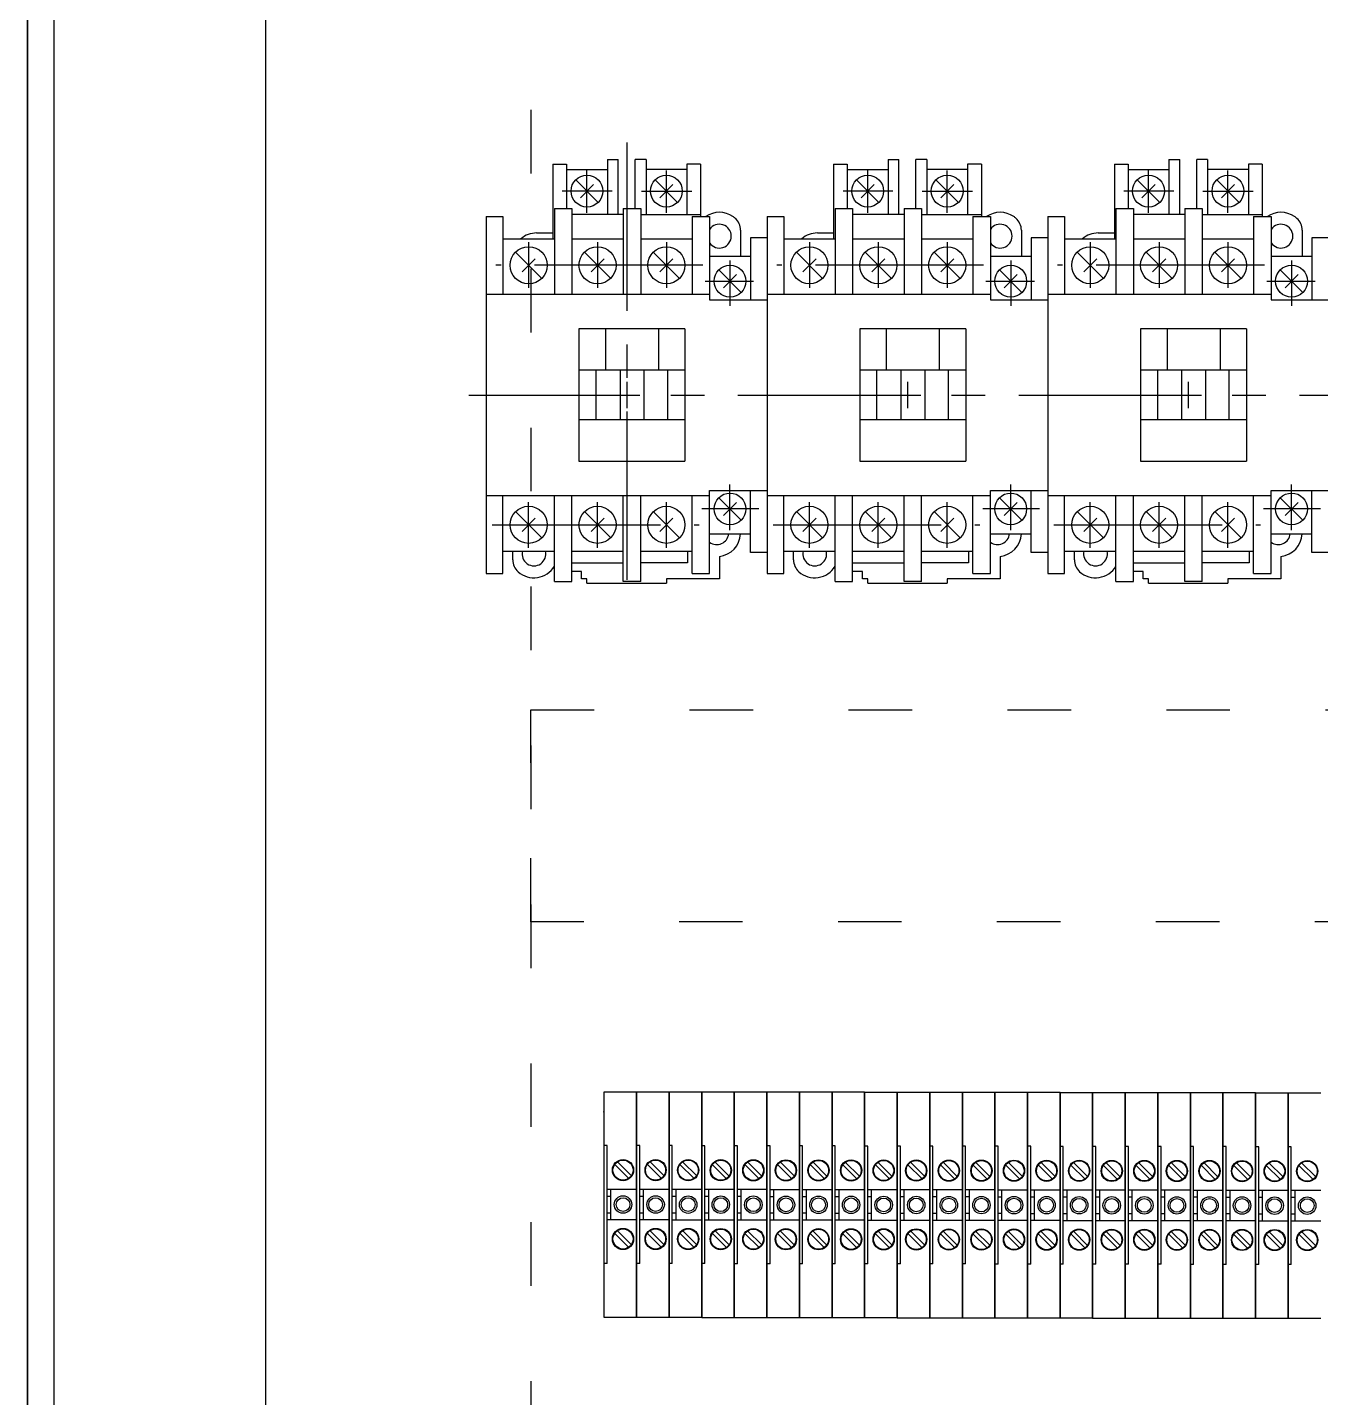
# Model space of a CAD drawing. Header units: millimetres. Extents: x 14879 to 38758, y -20740 to 1136.
# Drawn here: x 34917.1 to 35161.2, y -7383.9 to -7125.3 of the extents above; entities that cross this region are included whole.
import ezdxf

# ---------------------------------------------------------------- set-up
doc = ezdxf.new("R2010")
doc.units = ezdxf.units.MM
for name, pattern in [('ACAD_ISO03W100', [30, 12, -18]), ('CENTER', [50.8, 31.75, -6.35, 6.35, -6.35]), ('DOT', [0.559539, 0, -0.27977, 0, -0.27977])]:
    doc.linetypes.add(name, pattern=pattern)
for name, color, linetype in [('0A', 7, 'Continuous'), ('0B', 6, 'Continuous'), ('0C', 3, 'Continuous'), ('0D', 2, 'Continuous'), ('1', 7, 'Continuous'), ('10', 6, 'CENTER')]:
    doc.layers.add(name, color=color, linetype=linetype)

msp = doc.modelspace()

# ---------------------------------------------------------------- linework, layer by layer
for p, q in [((34917.11, -7903.36), (34917.11, -5903.36)), ((34917.11, -5903.36), (34917.11, -7858.36)), ((34922.11, -5908.36), (34922.11, -7898.36)), ((34962.11, -7858.36), (34962.11, -5948.36))]:
    msp.add_line(p, q)
at = {"color": 1, "linetype": 'ACAD_ISO03W100'}
for points in [[(34962.11, -6510.84), (35012.11, -6510.84), (35012.11, -7776.75), (34962.11, -7776.75)], [(35012.11, -7294.11), (35012.11, -7254.11), (35622.12, -7254.11), (35622.12, -7294.11)]]:
    msp.add_lwpolyline(points, close=True, dxfattribs=at)
at = {"layer": '0A', "color": 7, "linetype": 'Continuous'}
for p, q in [((35030.23, -7192.16), (35030.23, -7197.16)), ((35083.23, -7192.16), (35083.23, -7197.16)), ((35136.23, -7192.16), (35136.23, -7197.16)), ((35027.73, -7194.66), (35032.73, -7194.66)), ((35080.73, -7194.66), (35085.73, -7194.66)), ((35133.73, -7194.66), (35138.73, -7194.66))]:
    msp.add_line(p, q, dxfattribs=at)
at = {"layer": '0B', "color": 6, "linetype": 'Continuous'}
for p, q in [((35026.58, -7150.16), (35026.58, -7152.06)), ((35026.58, -7150.16), (35028.63, -7150.16)), ((35028.63, -7160.56), (35028.63, -7150.16)), ((35031.83, -7159.46), (35031.83, -7150.16)), ((35033.88, -7150.16), (35031.83, -7150.16)), ((35033.88, -7150.16), (35033.88, -7152.06)), ((35079.58, -7150.16), (35079.58, -7152.06)), ((35079.58, -7150.16), (35081.63, -7150.16)), ((35081.63, -7160.56), (35081.63, -7150.16)), ((35084.83, -7159.46), (35084.83, -7150.16)), ((35086.88, -7150.16), (35084.83, -7150.16)), ((35086.88, -7150.16), (35086.88, -7152.06)), ((35132.58, -7150.16), (35132.58, -7152.06)), ((35132.58, -7150.16), (35134.63, -7150.16)), ((35134.63, -7160.56), (35134.63, -7150.16)), ((35137.83, -7159.46), (35137.83, -7150.16)), ((35139.88, -7150.16), (35137.83, -7150.16)), ((35139.88, -7150.16), (35139.88, -7152.06)), ((35016.28, -7151.06), (35016.28, -7164.06)), ((35016.28, -7151.06), (35018.88, -7151.06)), ((35018.88, -7151.06), (35018.88, -7152.06)), ((35018.88, -7152.06), (35026.58, -7152.06)), ((35041.58, -7152.06), (35033.88, -7152.06)), ((35044.18, -7151.06), (35041.58, -7151.06)), ((35041.58, -7151.06), (35041.58, -7152.06)), ((35044.18, -7151.06), (35044.18, -7160.96)), ((35069.28, -7151.06), (35069.28, -7164.06)), ((35069.28, -7151.06), (35071.88, -7151.06)), ((35071.88, -7151.06), (35071.88, -7152.06)), ((35071.88, -7152.06), (35079.58, -7152.06)), ((35094.58, -7152.06), (35086.88, -7152.06)), ((35097.18, -7151.06), (35094.58, -7151.06)), ((35094.58, -7151.06), (35094.58, -7152.06)), ((35097.18, -7151.06), (35097.18, -7160.96)), ((35122.28, -7151.06), (35122.28, -7164.06)), ((35122.28, -7151.06), (35124.88, -7151.06)), ((35124.88, -7151.06), (35124.88, -7152.06)), ((35124.88, -7152.06), (35132.58, -7152.06)), ((35147.58, -7152.06), (35139.88, -7152.06)), ((35150.18, -7151.06), (35147.58, -7151.06)), ((35147.58, -7151.06), (35147.58, -7152.06)), ((35150.18, -7151.06), (35150.18, -7160.96)), ((35029.58, -7160.56), (35028.63, -7160.56)), ((35029.58, -7159.46), (35031.83, -7159.46)), ((35029.58, -7159.46), (35029.58, -7160.56)), ((35082.58, -7160.56), (35081.63, -7160.56)), ((35082.58, -7159.46), (35084.83, -7159.46)), ((35082.58, -7159.46), (35082.58, -7160.56)), ((35135.58, -7160.56), (35134.63, -7160.56)), ((35135.58, -7159.46), (35137.83, -7159.46)), ((35135.58, -7159.46), (35135.58, -7160.56)), ((35003.73, -7160.96), (35006.88, -7160.96)), ((35003.73, -7160.96), (35003.73, -7228.36)), ((35006.88, -7160.96), (35006.88, -7165.16)), ((35044.18, -7160.96), (35045.17, -7160.96)), ((35056.73, -7160.96), (35059.88, -7160.96)), ((35056.73, -7160.96), (35056.73, -7228.36)), ((35059.88, -7160.96), (35059.88, -7165.16)), ((35097.18, -7160.96), (35098.17, -7160.96)), ((35109.73, -7160.96), (35112.88, -7160.96)), ((35109.73, -7160.96), (35109.73, -7228.36)), ((35112.88, -7160.96), (35112.88, -7165.16)), ((35150.18, -7160.96), (35151.17, -7160.96)), ((35006.88, -7165.16), (35010.28, -7165.16)), ((35013.23, -7164.06), (35016.28, -7164.06)), ((35051.73, -7163.54), (35051.73, -7168.46)), ((35056.73, -7164.96), (35053.58, -7164.96)), ((35053.58, -7164.96), (35053.58, -7168.46)), ((35056.73, -7164.96), (35056.73, -7224.36)), ((35059.88, -7165.16), (35063.28, -7165.16)), ((35066.23, -7164.06), (35069.28, -7164.06)), ((35104.73, -7163.54), (35104.73, -7168.46)), ((35109.73, -7164.96), (35106.58, -7164.96)), ((35106.58, -7164.96), (35106.58, -7168.46)), ((35109.73, -7164.96), (35109.73, -7224.36)), ((35112.88, -7165.16), (35116.28, -7165.16)), ((35119.23, -7164.06), (35122.28, -7164.06)), ((35157.73, -7163.54), (35157.73, -7168.46)), ((35162.73, -7164.96), (35159.58, -7164.96)), ((35159.58, -7164.96), (35159.58, -7168.46)), ((35051.73, -7168.46), (35053.58, -7168.46)), ((35104.73, -7168.46), (35106.58, -7168.46)), ((35157.73, -7168.46), (35159.58, -7168.46)), ((35051.73, -7220.86), (35053.58, -7220.86)), ((35053.58, -7224.36), (35053.58, -7220.86)), ((35104.73, -7220.86), (35106.58, -7220.86)), ((35106.58, -7224.36), (35106.58, -7220.86)), ((35157.73, -7220.86), (35159.58, -7220.86)), ((35159.58, -7224.36), (35159.58, -7220.86)), ((35006.88, -7224.16), (35008.73, -7224.16)), ((35006.88, -7228.36), (35006.88, -7224.16)), ((35008.73, -7225.78), (35008.73, -7224.16)), ((35047.73, -7225.13), (35047.73, -7229.36)), ((35056.73, -7224.36), (35053.58, -7224.36)), ((35059.88, -7224.16), (35061.73, -7224.16)), ((35059.88, -7228.36), (35059.88, -7224.16)), ((35061.73, -7225.78), (35061.73, -7224.16)), ((35100.73, -7225.13), (35100.73, -7229.36)), ((35109.73, -7224.36), (35106.58, -7224.36)), ((35112.88, -7224.16), (35114.73, -7224.16)), ((35112.88, -7228.36), (35112.88, -7224.16)), ((35114.73, -7225.78), (35114.73, -7224.16)), ((35153.73, -7225.13), (35153.73, -7229.36)), ((35162.73, -7224.36), (35159.58, -7224.36)), ((35016.58, -7229.86), (35016.58, -7226.99)), ((35069.58, -7229.86), (35069.58, -7226.99)), ((35122.58, -7229.86), (35122.58, -7226.99)), ((35003.73, -7228.36), (35006.88, -7228.36)), ((35016.58, -7229.86), (35019.88, -7229.86)), ((35019.88, -7229.86), (35019.88, -7227.96)), ((35021.73, -7227.96), (35019.88, -7227.96)), ((35021.73, -7229.36), (35021.73, -7227.96)), ((35022.73, -7229.36), (35021.73, -7229.36)), ((35022.73, -7230.16), (35022.73, -7229.36)), ((35022.73, -7230.16), (35037.73, -7230.16)), ((35037.73, -7229.36), (35037.73, -7230.16)), ((35047.73, -7229.36), (35037.73, -7229.36)), ((35056.73, -7228.36), (35059.88, -7228.36)), ((35069.58, -7229.86), (35072.88, -7229.86)), ((35072.88, -7229.86), (35072.88, -7227.96)), ((35074.73, -7227.96), (35072.88, -7227.96)), ((35074.73, -7229.36), (35074.73, -7227.96)), ((35075.73, -7229.36), (35074.73, -7229.36)), ((35075.73, -7230.16), (35075.73, -7229.36)), ((35075.73, -7230.16), (35090.73, -7230.16)), ((35090.73, -7229.36), (35090.73, -7230.16)), ((35100.73, -7229.36), (35090.73, -7229.36)), ((35109.73, -7228.36), (35112.88, -7228.36)), ((35122.58, -7229.86), (35125.88, -7229.86)), ((35125.88, -7229.86), (35125.88, -7227.96)), ((35127.73, -7227.96), (35125.88, -7227.96)), ((35127.73, -7229.36), (35127.73, -7227.96)), ((35128.73, -7229.36), (35127.73, -7229.36)), ((35128.73, -7230.16), (35128.73, -7229.36)), ((35128.73, -7230.16), (35143.73, -7230.16)), ((35143.73, -7229.36), (35143.73, -7230.16)), ((35153.73, -7229.36), (35143.73, -7229.36))]:
    msp.add_line(p, q, dxfattribs=at)
for centre, radius, start, end in [((35047.73, -7164.66), 4.5, 55.3083, 124.692), ((35100.73, -7164.66), 4.5, 55.3083, 124.692), ((35153.73, -7164.66), 4.5, 55.3083, 124.692), ((35047.73, -7164.66), 4.5, 48.1896, 55.3083), ((35048.73, -7163.54), 3, 0, 48.1897), ((35100.73, -7164.66), 4.5, 48.1896, 55.3083), ((35101.73, -7163.54), 3, 0, 48.1897), ((35153.73, -7164.66), 4.5, 48.1896, 55.3083), ((35154.73, -7163.54), 3, 0, 48.1897), ((35013.23, -7168.56), 4.5, 90.0002, 130.927), ((35066.23, -7168.56), 4.5, 90.0002, 130.927), ((35119.23, -7168.56), 4.5, 90.0002, 130.927), ((35047.23, -7220.66), 4.5, 276.379, 357.453), ((35100.23, -7220.66), 4.5, 276.379, 357.453), ((35153.23, -7220.66), 4.5, 276.379, 357.453), ((35011.73, -7225.78), 3, 180, 228.19), ((35012.73, -7224.66), 4.5, 228.19, 328.822), ((35064.73, -7225.78), 3, 180, 228.19), ((35065.73, -7224.66), 4.5, 228.19, 328.822), ((35117.73, -7225.78), 3, 180, 228.19), ((35118.73, -7224.66), 4.5, 228.19, 328.822)]:
    msp.add_arc(centre, radius, start, end, dxfattribs=at)
at = {"layer": '0C', "color": 3, "linetype": 'Continuous'}
for p, q in [((35018.88, -7152.06), (35018.88, -7159.46)), ((35026.58, -7152.06), (35026.58, -7160.56)), ((35033.88, -7152.06), (35033.88, -7160.56)), ((35041.58, -7152.06), (35041.58, -7160.56)), ((35071.88, -7152.06), (35071.88, -7159.46)), ((35079.58, -7152.06), (35079.58, -7160.56)), ((35086.88, -7152.06), (35086.88, -7160.56)), ((35094.58, -7152.06), (35094.58, -7160.56)), ((35124.88, -7152.06), (35124.88, -7159.46)), ((35132.58, -7152.06), (35132.58, -7160.56)), ((35139.88, -7152.06), (35139.88, -7160.56)), ((35147.58, -7152.06), (35147.58, -7160.56)), ((35016.58, -7159.46), (35019.88, -7159.46)), ((35016.58, -7159.46), (35016.58, -7175.66)), ((35019.88, -7159.46), (35019.88, -7175.66)), ((35028.63, -7160.56), (35019.88, -7160.56)), ((35029.58, -7160.56), (35029.58, -7175.66)), ((35031.83, -7159.46), (35032.88, -7159.46)), ((35032.88, -7159.46), (35032.88, -7175.66)), ((35032.88, -7160.56), (35044.18, -7160.56)), ((35069.58, -7159.46), (35072.88, -7159.46)), ((35069.58, -7159.46), (35069.58, -7175.66)), ((35072.88, -7159.46), (35072.88, -7175.66)), ((35081.63, -7160.56), (35072.88, -7160.56)), ((35082.58, -7160.56), (35082.58, -7175.66)), ((35084.83, -7159.46), (35085.88, -7159.46)), ((35085.88, -7159.46), (35085.88, -7175.66)), ((35085.88, -7160.56), (35097.18, -7160.56)), ((35122.58, -7159.46), (35125.88, -7159.46)), ((35122.58, -7159.46), (35122.58, -7175.66)), ((35125.88, -7159.46), (35125.88, -7175.66)), ((35134.63, -7160.56), (35125.88, -7160.56)), ((35135.58, -7160.56), (35135.58, -7175.66)), ((35137.83, -7159.46), (35138.88, -7159.46)), ((35138.88, -7159.46), (35138.88, -7175.66)), ((35138.88, -7160.56), (35150.18, -7160.56)), ((35042.58, -7160.96), (35044.18, -7160.96)), ((35042.58, -7160.96), (35042.58, -7175.66)), ((35045.17, -7160.96), (35045.88, -7160.96)), ((35045.88, -7160.96), (35045.88, -7176.66)), ((35095.58, -7160.96), (35097.18, -7160.96)), ((35095.58, -7160.96), (35095.58, -7175.66)), ((35098.17, -7160.96), (35098.88, -7160.96)), ((35098.88, -7160.96), (35098.88, -7176.66)), ((35148.58, -7160.96), (35150.18, -7160.96)), ((35148.58, -7160.96), (35148.58, -7175.66)), ((35151.17, -7160.96), (35151.88, -7160.96)), ((35151.88, -7160.96), (35151.88, -7176.66)), ((35006.88, -7165.16), (35006.88, -7175.66)), ((35010.28, -7165.16), (35016.18, -7165.16)), ((35016.18, -7165.16), (35016.58, -7165.16)), ((35016.28, -7164.06), (35016.28, -7165.16)), ((35019.88, -7165.16), (35029.58, -7165.16)), ((35032.88, -7165.16), (35042.58, -7165.16)), ((35059.88, -7165.16), (35059.88, -7175.66)), ((35063.28, -7165.16), (35069.18, -7165.16)), ((35069.18, -7165.16), (35069.58, -7165.16)), ((35069.28, -7164.06), (35069.28, -7165.16)), ((35072.88, -7165.16), (35082.58, -7165.16)), ((35085.88, -7165.16), (35095.58, -7165.16)), ((35112.88, -7165.16), (35112.88, -7175.66)), ((35116.28, -7165.16), (35122.18, -7165.16)), ((35122.18, -7165.16), (35122.58, -7165.16)), ((35122.28, -7164.06), (35122.28, -7165.16)), ((35125.88, -7165.16), (35135.58, -7165.16)), ((35138.88, -7165.16), (35148.58, -7165.16)), ((35045.88, -7168.46), (35051.73, -7168.46)), ((35053.58, -7168.46), (35053.58, -7176.66)), ((35098.88, -7168.46), (35104.73, -7168.46)), ((35106.58, -7168.46), (35106.58, -7176.66)), ((35151.88, -7168.46), (35157.73, -7168.46)), ((35159.58, -7168.46), (35159.58, -7176.66)), ((35045.88, -7175.66), (35003.73, -7175.66)), ((35098.88, -7175.66), (35056.73, -7175.66)), ((35151.88, -7175.66), (35109.73, -7175.66)), ((35045.88, -7176.66), (35056.73, -7176.66)), ((35098.88, -7176.66), (35109.73, -7176.66)), ((35151.88, -7176.66), (35162.73, -7176.66)), ((35021.23, -7182.16), (35021.23, -7207.16)), ((35041.23, -7182.16), (35021.23, -7182.16)), ((35026.23, -7182.16), (35026.23, -7189.96)), ((35036.23, -7182.16), (35036.23, -7189.96)), ((35041.23, -7182.16), (35041.23, -7207.16)), ((35074.23, -7182.16), (35074.23, -7207.16)), ((35094.23, -7182.16), (35074.23, -7182.16)), ((35079.23, -7182.16), (35079.23, -7189.96)), ((35089.23, -7182.16), (35089.23, -7189.96)), ((35094.23, -7182.16), (35094.23, -7207.16)), ((35127.23, -7182.16), (35127.23, -7207.16)), ((35147.23, -7182.16), (35127.23, -7182.16)), ((35132.23, -7182.16), (35132.23, -7189.96)), ((35142.23, -7182.16), (35142.23, -7189.96)), ((35147.23, -7182.16), (35147.23, -7207.16)), ((35041.23, -7189.96), (35021.23, -7189.96)), ((35024.48, -7199.36), (35024.48, -7189.96)), ((35028.98, -7189.96), (35028.98, -7199.36)), ((35033.48, -7189.96), (35033.48, -7199.36)), ((35037.98, -7199.36), (35037.98, -7189.96)), ((35094.23, -7189.96), (35074.23, -7189.96)), ((35077.48, -7199.36), (35077.48, -7189.96)), ((35081.98, -7189.96), (35081.98, -7199.36)), ((35086.48, -7189.96), (35086.48, -7199.36)), ((35090.98, -7199.36), (35090.98, -7189.96)), ((35147.23, -7189.96), (35127.23, -7189.96)), ((35130.48, -7199.36), (35130.48, -7189.96)), ((35134.98, -7189.96), (35134.98, -7199.36)), ((35139.48, -7189.96), (35139.48, -7199.36)), ((35143.98, -7199.36), (35143.98, -7189.96)), ((35041.23, -7199.36), (35021.23, -7199.36)), ((35094.23, -7199.36), (35074.23, -7199.36)), ((35147.23, -7199.36), (35127.23, -7199.36)), ((35021.23, -7207.16), (35041.23, -7207.16)), ((35074.23, -7207.16), (35094.23, -7207.16)), ((35127.23, -7207.16), (35147.23, -7207.16)), ((35045.88, -7213.66), (35003.73, -7213.66)), ((35006.88, -7224.16), (35006.88, -7213.66)), ((35016.58, -7222.33), (35016.58, -7213.66)), ((35019.88, -7227.96), (35019.88, -7213.66)), ((35029.58, -7229.86), (35029.58, -7213.66)), ((35032.88, -7229.86), (35032.88, -7213.66)), ((35042.58, -7228.36), (35042.58, -7213.66)), ((35045.88, -7212.66), (35056.73, -7212.66)), ((35045.88, -7228.36), (35045.88, -7212.66)), ((35053.58, -7220.86), (35053.58, -7212.66)), ((35098.88, -7213.66), (35056.73, -7213.66)), ((35059.88, -7224.16), (35059.88, -7213.66)), ((35069.58, -7222.33), (35069.58, -7213.66)), ((35072.88, -7227.96), (35072.88, -7213.66)), ((35082.58, -7229.86), (35082.58, -7213.66)), ((35085.88, -7229.86), (35085.88, -7213.66)), ((35095.58, -7228.36), (35095.58, -7213.66)), ((35098.88, -7212.66), (35109.73, -7212.66)), ((35098.88, -7228.36), (35098.88, -7212.66)), ((35106.58, -7220.86), (35106.58, -7212.66)), ((35151.88, -7213.66), (35109.73, -7213.66)), ((35112.88, -7224.16), (35112.88, -7213.66)), ((35122.58, -7222.33), (35122.58, -7213.66)), ((35125.88, -7227.96), (35125.88, -7213.66)), ((35135.58, -7229.86), (35135.58, -7213.66)), ((35138.88, -7229.86), (35138.88, -7213.66)), ((35148.58, -7228.36), (35148.58, -7213.66)), ((35151.88, -7212.66), (35162.73, -7212.66)), ((35151.88, -7228.36), (35151.88, -7212.66)), ((35159.58, -7220.86), (35159.58, -7212.66)), ((35016.58, -7226.99), (35016.58, -7222.33)), ((35045.88, -7220.86), (35051.73, -7220.86)), ((35069.58, -7226.99), (35069.58, -7222.33)), ((35098.88, -7220.86), (35104.73, -7220.86)), ((35122.58, -7226.99), (35122.58, -7222.33)), ((35151.88, -7220.86), (35157.73, -7220.86)), ((35008.73, -7224.16), (35016.58, -7224.16)), ((35019.88, -7224.16), (35029.58, -7224.16)), ((35032.88, -7224.16), (35042.58, -7224.16)), ((35041.73, -7224.16), (35041.73, -7226.36)), ((35061.73, -7224.16), (35069.58, -7224.16)), ((35072.88, -7224.16), (35082.58, -7224.16)), ((35085.88, -7224.16), (35095.58, -7224.16)), ((35094.73, -7224.16), (35094.73, -7226.36)), ((35114.73, -7224.16), (35122.58, -7224.16)), ((35125.88, -7224.16), (35135.58, -7224.16)), ((35138.88, -7224.16), (35148.58, -7224.16)), ((35147.73, -7224.16), (35147.73, -7226.36)), ((35019.88, -7226.36), (35029.58, -7226.36)), ((35041.73, -7226.36), (35032.88, -7226.36)), ((35072.88, -7226.36), (35082.58, -7226.36)), ((35094.73, -7226.36), (35085.88, -7226.36)), ((35125.88, -7226.36), (35135.58, -7226.36)), ((35147.73, -7226.36), (35138.88, -7226.36)), ((35032.88, -7229.86), (35029.58, -7229.86)), ((35042.58, -7228.36), (35045.88, -7228.36)), ((35085.88, -7229.86), (35082.58, -7229.86)), ((35095.58, -7228.36), (35098.88, -7228.36)), ((35138.88, -7229.86), (35135.58, -7229.86)), ((35148.58, -7228.36), (35151.88, -7228.36))]:
    msp.add_line(p, q, dxfattribs=at)
for centre, start, end in [((35047.73, -7164.66), 214.692, 145.308), ((35100.73, -7164.66), 214.692, 145.308), ((35153.73, -7164.66), 214.692, 145.308), ((35047.23, -7220.66), 233.13, 354.9), ((35100.23, -7220.66), 233.13, 354.9), ((35153.23, -7220.66), 233.13, 354.9), ((35012.73, -7224.66), 167.161, 12.84), ((35065.73, -7224.66), 167.161, 12.84), ((35118.73, -7224.66), 167.161, 12.84)]:
    msp.add_arc(centre, 2.25, start, end, dxfattribs=at)
at = {"layer": '0D', "color": 2, "linetype": 'Continuous'}
for p, q in [((35024.85, -7158.28), (35020.61, -7154.04)), ((35021.5, -7157.4), (35023.97, -7154.92)), ((35039.85, -7158.28), (35035.61, -7154.04)), ((35036.5, -7157.4), (35038.97, -7154.92)), ((35077.85, -7158.28), (35073.61, -7154.04)), ((35074.5, -7157.4), (35076.97, -7154.92)), ((35092.85, -7158.28), (35088.61, -7154.04)), ((35089.5, -7157.4), (35091.97, -7154.92)), ((35130.85, -7158.28), (35126.61, -7154.04)), ((35127.5, -7157.4), (35129.97, -7154.92)), ((35145.85, -7158.28), (35141.61, -7154.04)), ((35142.5, -7157.4), (35144.97, -7154.92)), ((35009.26, -7167.68), (35014.21, -7172.63)), ((35022.26, -7167.68), (35027.21, -7172.63)), ((35035.26, -7167.68), (35040.21, -7172.63)), ((35062.26, -7167.68), (35067.21, -7172.63)), ((35075.26, -7167.68), (35080.21, -7172.63)), ((35088.26, -7167.68), (35093.21, -7172.63)), ((35115.26, -7167.68), (35120.21, -7172.63)), ((35128.26, -7167.68), (35133.21, -7172.63)), ((35141.26, -7167.68), (35146.21, -7172.63)), ((35012.97, -7168.92), (35010.5, -7171.4)), ((35025.97, -7168.92), (35023.5, -7171.4)), ((35038.97, -7168.92), (35036.5, -7171.4)), ((35065.97, -7168.92), (35063.5, -7171.4)), ((35078.97, -7168.92), (35076.5, -7171.4)), ((35091.97, -7168.92), (35089.5, -7171.4)), ((35118.97, -7168.92), (35116.5, -7171.4)), ((35131.97, -7168.92), (35129.5, -7171.4)), ((35144.97, -7168.92), (35142.5, -7171.4)), ((35051.85, -7175.28), (35047.61, -7171.04)), ((35048.5, -7174.4), (35050.97, -7171.92)), ((35104.85, -7175.28), (35100.61, -7171.04)), ((35101.5, -7174.4), (35103.97, -7171.92)), ((35157.85, -7175.28), (35153.61, -7171.04)), ((35154.5, -7174.4), (35156.97, -7171.92)), ((35051.85, -7218.28), (35047.61, -7214.04)), ((35048.5, -7217.4), (35050.97, -7214.92)), ((35104.85, -7218.28), (35100.61, -7214.04)), ((35101.5, -7217.4), (35103.97, -7214.92)), ((35157.85, -7218.28), (35153.61, -7214.04)), ((35154.5, -7217.4), (35156.97, -7214.92)), ((35009.26, -7216.68), (35014.21, -7221.63)), ((35022.26, -7216.68), (35027.21, -7221.63)), ((35035.26, -7216.68), (35040.21, -7221.63)), ((35062.26, -7216.68), (35067.21, -7221.63)), ((35075.26, -7216.68), (35080.21, -7221.63)), ((35088.26, -7216.68), (35093.21, -7221.63)), ((35115.26, -7216.68), (35120.21, -7221.63)), ((35128.26, -7216.68), (35133.21, -7221.63)), ((35141.26, -7216.68), (35146.21, -7221.63)), ((35012.97, -7217.92), (35010.5, -7220.4)), ((35025.97, -7217.92), (35023.5, -7220.4)), ((35038.97, -7217.92), (35036.5, -7220.4)), ((35065.97, -7217.92), (35063.5, -7220.4)), ((35078.97, -7217.92), (35076.5, -7220.4)), ((35091.97, -7217.92), (35089.5, -7220.4)), ((35118.97, -7217.92), (35116.5, -7220.4)), ((35131.97, -7217.92), (35129.5, -7220.4)), ((35144.97, -7217.92), (35142.5, -7220.4))]:
    msp.add_line(p, q, dxfattribs=at)
for centre, radius in [((35022.73, -7156.16), 3), ((35037.73, -7156.16), 3), ((35075.73, -7156.16), 3), ((35090.73, -7156.16), 3), ((35128.73, -7156.16), 3), ((35143.73, -7156.16), 3), ((35011.73, -7170.16), 3.5), ((35024.73, -7170.16), 3.5), ((35037.73, -7170.16), 3.5), ((35064.73, -7170.16), 3.5), ((35077.73, -7170.16), 3.5), ((35090.73, -7170.16), 3.5), ((35117.73, -7170.16), 3.5), ((35130.73, -7170.16), 3.5), ((35143.73, -7170.16), 3.5), ((35049.73, -7173.16), 3), ((35102.73, -7173.16), 3), ((35155.73, -7173.16), 3), ((35049.73, -7216.16), 3), ((35102.73, -7216.16), 3), ((35155.73, -7216.16), 3), ((35011.73, -7219.16), 3.5), ((35024.73, -7219.16), 3.5), ((35037.73, -7219.16), 3.5), ((35064.73, -7219.16), 3.5), ((35077.73, -7219.16), 3.5), ((35090.73, -7219.16), 3.5), ((35117.73, -7219.16), 3.5), ((35130.73, -7219.16), 3.5), ((35143.73, -7219.16), 3.5)]:
    msp.add_circle(centre, radius, dxfattribs=at)
at = {"layer": '1', "color": 7}
for p, q in [((35025.94, -7326.25), (35025.94, -7336.37)), ((35032.09, -7326.25), (35025.94, -7326.25)), ((35032.09, -7368.77), (35032.09, -7326.25)), ((35032.09, -7326.25), (35032.09, -7336.37)), ((35038.24, -7326.25), (35032.09, -7326.25)), ((35038.24, -7368.77), (35038.24, -7326.25)), ((35038.24, -7326.26), (35038.24, -7336.38)), ((35044.39, -7326.26), (35038.24, -7326.26)), ((35044.39, -7368.78), (35044.39, -7326.26)), ((35044.39, -7326.27), (35044.39, -7336.4)), ((35050.54, -7326.27), (35044.39, -7326.27)), ((35050.54, -7368.8), (35050.54, -7326.27)), ((35050.54, -7326.28), (35050.54, -7336.41)), ((35056.69, -7326.28), (35050.54, -7326.28)), ((35056.69, -7368.81), (35056.69, -7326.28)), ((35056.69, -7326.3), (35056.69, -7336.42)), ((35062.84, -7326.3), (35056.69, -7326.3)), ((35062.84, -7368.82), (35062.84, -7326.3)), ((35062.84, -7326.3), (35062.84, -7336.42)), ((35068.99, -7326.3), (35062.84, -7326.3)), ((35068.99, -7368.82), (35068.99, -7326.3)), ((35068.99, -7326.31), (35068.99, -7336.43)), ((35075.14, -7326.31), (35068.99, -7326.31)), ((35075.14, -7368.83), (35075.14, -7326.31)), ((35075.14, -7326.32), (35075.14, -7336.45)), ((35081.29, -7326.32), (35075.14, -7326.32)), ((35081.29, -7368.85), (35081.29, -7326.32)), ((35081.29, -7326.33), (35081.29, -7336.46)), ((35087.44, -7326.33), (35081.29, -7326.33)), ((35087.44, -7368.86), (35087.44, -7326.33)), ((35087.44, -7326.35), (35087.44, -7336.47)), ((35093.59, -7326.35), (35087.44, -7326.35)), ((35093.59, -7368.87), (35093.59, -7326.35)), ((35093.59, -7326.35), (35093.59, -7336.47)), ((35099.74, -7326.35), (35093.59, -7326.35)), ((35099.74, -7368.87), (35099.74, -7326.35)), ((35099.74, -7326.36), (35099.74, -7336.48)), ((35105.89, -7326.36), (35099.74, -7326.36)), ((35105.89, -7368.88), (35105.89, -7326.36)), ((35105.89, -7326.37), (35105.89, -7336.5)), ((35112.04, -7326.37), (35105.89, -7326.37)), ((35112.04, -7368.9), (35112.04, -7326.37)), ((35112.04, -7326.38), (35112.04, -7336.51)), ((35118.19, -7326.38), (35112.04, -7326.38)), ((35118.19, -7368.91), (35118.19, -7326.38)), ((35118.19, -7326.4), (35118.19, -7336.52)), ((35124.34, -7326.4), (35118.19, -7326.4)), ((35124.34, -7368.92), (35124.34, -7326.4)), ((35124.34, -7326.4), (35124.34, -7336.52)), ((35130.49, -7326.4), (35124.34, -7326.4)), ((35130.49, -7368.92), (35130.49, -7326.4)), ((35130.49, -7326.41), (35130.49, -7336.53)), ((35136.64, -7326.41), (35130.49, -7326.41)), ((35136.64, -7368.93), (35136.64, -7326.41)), ((35136.64, -7326.42), (35136.64, -7336.55)), ((35142.79, -7326.42), (35136.64, -7326.42)), ((35142.79, -7368.95), (35142.79, -7326.42)), ((35142.79, -7326.43), (35142.79, -7336.56)), ((35148.94, -7326.43), (35142.79, -7326.43)), ((35148.94, -7368.96), (35148.94, -7326.43)), ((35148.94, -7326.45), (35148.94, -7336.57)), ((35155.09, -7326.45), (35148.94, -7326.45)), ((35155.09, -7368.97), (35155.09, -7326.45)), ((35155.09, -7326.45), (35155.09, -7336.57)), ((35161.24, -7326.45), (35155.09, -7326.45)), ((35026.54, -7336.37), (35025.94, -7336.37)), ((35025.94, -7336.37), (35025.94, -7358.62)), ((35026.54, -7358.62), (35026.54, -7336.37)), ((35032.69, -7336.37), (35032.09, -7336.37)), ((35032.09, -7336.37), (35032.09, -7358.62)), ((35032.69, -7358.62), (35032.69, -7336.37)), ((35038.84, -7336.38), (35038.24, -7336.38)), ((35038.24, -7336.38), (35038.24, -7358.63)), ((35038.84, -7358.63), (35038.84, -7336.38)), ((35044.99, -7336.4), (35044.39, -7336.4)), ((35044.39, -7336.4), (35044.39, -7358.65)), ((35044.99, -7358.65), (35044.99, -7336.4)), ((35051.14, -7336.41), (35050.54, -7336.41)), ((35050.54, -7336.41), (35050.54, -7358.66)), ((35051.14, -7358.66), (35051.14, -7336.41)), ((35057.29, -7336.42), (35056.69, -7336.42)), ((35056.69, -7336.42), (35056.69, -7358.67)), ((35057.29, -7358.67), (35057.29, -7336.42)), ((35063.44, -7336.42), (35062.84, -7336.42)), ((35062.84, -7336.42), (35062.84, -7358.67)), ((35063.44, -7358.67), (35063.44, -7336.42)), ((35069.59, -7336.43), (35068.99, -7336.43)), ((35068.99, -7336.43), (35068.99, -7358.68)), ((35069.59, -7358.68), (35069.59, -7336.43)), ((35075.74, -7336.45), (35075.14, -7336.45)), ((35075.14, -7336.45), (35075.14, -7358.7)), ((35075.74, -7358.7), (35075.74, -7336.45)), ((35081.89, -7336.46), (35081.29, -7336.46)), ((35081.29, -7336.46), (35081.29, -7358.71)), ((35081.89, -7358.71), (35081.89, -7336.46)), ((35088.04, -7336.47), (35087.44, -7336.47)), ((35087.44, -7336.47), (35087.44, -7358.72)), ((35088.04, -7358.72), (35088.04, -7336.47)), ((35094.19, -7336.47), (35093.59, -7336.47)), ((35093.59, -7336.47), (35093.59, -7358.72)), ((35094.19, -7358.72), (35094.19, -7336.47)), ((35100.34, -7336.48), (35099.74, -7336.48)), ((35099.74, -7336.48), (35099.74, -7358.73)), ((35100.34, -7358.73), (35100.34, -7336.48)), ((35106.49, -7336.5), (35105.89, -7336.5)), ((35105.89, -7336.5), (35105.89, -7358.75)), ((35106.49, -7358.75), (35106.49, -7336.5)), ((35112.64, -7336.51), (35112.04, -7336.51)), ((35112.04, -7336.51), (35112.04, -7358.76)), ((35112.64, -7358.76), (35112.64, -7336.51)), ((35118.79, -7336.52), (35118.19, -7336.52)), ((35118.19, -7336.52), (35118.19, -7358.77)), ((35118.79, -7358.77), (35118.79, -7336.52)), ((35124.94, -7336.52), (35124.34, -7336.52)), ((35124.34, -7336.52), (35124.34, -7358.77)), ((35124.94, -7358.77), (35124.94, -7336.52)), ((35131.09, -7336.53), (35130.49, -7336.53)), ((35130.49, -7336.53), (35130.49, -7358.78)), ((35131.09, -7358.78), (35131.09, -7336.53)), ((35137.24, -7336.55), (35136.64, -7336.55)), ((35136.64, -7336.55), (35136.64, -7358.8)), ((35137.24, -7358.8), (35137.24, -7336.55)), ((35143.39, -7336.56), (35142.79, -7336.56)), ((35142.79, -7336.56), (35142.79, -7358.81)), ((35143.39, -7358.81), (35143.39, -7336.56)), ((35149.54, -7336.57), (35148.94, -7336.57)), ((35148.94, -7336.57), (35148.94, -7358.82)), ((35149.54, -7358.82), (35149.54, -7336.57)), ((35155.69, -7336.57), (35155.09, -7336.57)), ((35155.09, -7336.57), (35155.09, -7358.82)), ((35155.69, -7358.82), (35155.69, -7336.57)), ((35030.58, -7342.53), (35028.01, -7339.96)), ((35028.51, -7339.46), (35031.08, -7342.03)), ((35036.73, -7342.53), (35034.16, -7339.96)), ((35034.66, -7339.46), (35037.23, -7342.03)), ((35042.88, -7342.54), (35040.31, -7339.97)), ((35040.81, -7339.48), (35043.38, -7342.04)), ((35049.03, -7342.55), (35046.46, -7339.98)), ((35046.96, -7339.49), (35049.53, -7342.06)), ((35055.18, -7342.56), (35052.61, -7340)), ((35053.11, -7339.5), (35055.68, -7342.07)), ((35061.33, -7342.58), (35058.76, -7340.01)), ((35059.26, -7339.51), (35061.83, -7342.08)), ((35067.48, -7342.58), (35064.91, -7340.01)), ((35065.41, -7339.51), (35067.98, -7342.08)), ((35073.63, -7342.59), (35071.06, -7340.02)), ((35071.56, -7339.53), (35074.13, -7342.09)), ((35079.78, -7342.6), (35077.21, -7340.03)), ((35077.71, -7339.54), (35080.28, -7342.11)), ((35085.93, -7342.61), (35083.36, -7340.05)), ((35083.86, -7339.55), (35086.43, -7342.12)), ((35092.08, -7342.63), (35089.51, -7340.06)), ((35090.01, -7339.56), (35092.58, -7342.13)), ((35098.23, -7342.63), (35095.66, -7340.06)), ((35096.16, -7339.56), (35098.73, -7342.13)), ((35104.38, -7342.64), (35101.81, -7340.07)), ((35102.31, -7339.58), (35104.88, -7342.14)), ((35110.53, -7342.65), (35107.96, -7340.08)), ((35108.46, -7339.59), (35111.03, -7342.16)), ((35116.68, -7342.66), (35114.11, -7340.1)), ((35114.61, -7339.6), (35117.18, -7342.17)), ((35122.83, -7342.68), (35120.26, -7340.11)), ((35120.76, -7339.61), (35123.33, -7342.18)), ((35128.98, -7342.68), (35126.41, -7340.11)), ((35126.91, -7339.61), (35129.48, -7342.18)), ((35135.13, -7342.69), (35132.56, -7340.12)), ((35133.06, -7339.63), (35135.63, -7342.19)), ((35141.28, -7342.7), (35138.71, -7340.13)), ((35139.21, -7339.64), (35141.78, -7342.21)), ((35147.43, -7342.71), (35144.86, -7340.15)), ((35145.36, -7339.65), (35147.93, -7342.22)), ((35153.58, -7342.73), (35151.01, -7340.16)), ((35151.51, -7339.66), (35154.08, -7342.23)), ((35159.73, -7342.73), (35157.16, -7340.16)), ((35157.66, -7339.66), (35160.23, -7342.23)), ((35032.09, -7344.65), (35026.54, -7344.65)), ((35026.54, -7345.9), (35027.27, -7345.9)), ((35027.27, -7345.9), (35027.27, -7344.65)), ((35027.27, -7349.1), (35027.27, -7345.9)), ((35038.24, -7344.65), (35032.69, -7344.65)), ((35032.69, -7345.9), (35033.42, -7345.9)), ((35033.42, -7345.9), (35033.42, -7344.65)), ((35033.42, -7349.1), (35033.42, -7345.9)), ((35044.39, -7344.66), (35038.84, -7344.66)), ((35038.84, -7345.91), (35039.57, -7345.91)), ((35039.57, -7345.91), (35039.57, -7344.66)), ((35039.57, -7349.11), (35039.57, -7345.91)), ((35050.54, -7344.67), (35044.99, -7344.67)), ((35044.99, -7345.92), (35045.72, -7345.92)), ((35045.72, -7345.92), (35045.72, -7344.67)), ((35045.72, -7349.12), (35045.72, -7345.92)), ((35056.69, -7344.68), (35051.14, -7344.68)), ((35051.14, -7345.93), (35051.87, -7345.93)), ((35051.87, -7345.93), (35051.87, -7344.68)), ((35051.87, -7349.13), (35051.87, -7345.93)), ((35062.84, -7344.7), (35057.29, -7344.7)), ((35057.29, -7345.95), (35058.02, -7345.95)), ((35058.02, -7345.95), (35058.02, -7344.7)), ((35058.02, -7349.15), (35058.02, -7345.95)), ((35068.99, -7344.7), (35063.44, -7344.7)), ((35063.44, -7345.95), (35064.17, -7345.95)), ((35064.17, -7345.95), (35064.17, -7344.7)), ((35064.17, -7349.15), (35064.17, -7345.95)), ((35075.14, -7344.71), (35069.59, -7344.71)), ((35069.59, -7345.96), (35070.32, -7345.96)), ((35070.32, -7345.96), (35070.32, -7344.71)), ((35070.32, -7349.16), (35070.32, -7345.96)), ((35081.29, -7344.72), (35075.74, -7344.72)), ((35075.74, -7345.97), (35076.47, -7345.97)), ((35076.47, -7345.97), (35076.47, -7344.72)), ((35076.47, -7349.17), (35076.47, -7345.97)), ((35087.44, -7344.73), (35081.89, -7344.73)), ((35081.89, -7345.98), (35082.62, -7345.98)), ((35082.62, -7345.98), (35082.62, -7344.73)), ((35082.62, -7349.18), (35082.62, -7345.98)), ((35093.59, -7344.75), (35088.04, -7344.75)), ((35088.04, -7346), (35088.77, -7346)), ((35088.77, -7346), (35088.77, -7344.75)), ((35088.77, -7349.2), (35088.77, -7346)), ((35099.74, -7344.75), (35094.19, -7344.75)), ((35094.19, -7346), (35094.92, -7346)), ((35094.92, -7346), (35094.92, -7344.75)), ((35094.92, -7349.2), (35094.92, -7346)), ((35105.89, -7344.76), (35100.34, -7344.76)), ((35100.34, -7346.01), (35101.07, -7346.01)), ((35101.07, -7346.01), (35101.07, -7344.76)), ((35101.07, -7349.21), (35101.07, -7346.01)), ((35112.04, -7344.77), (35106.49, -7344.77)), ((35106.49, -7346.02), (35107.22, -7346.02)), ((35107.22, -7346.02), (35107.22, -7344.77)), ((35107.22, -7349.22), (35107.22, -7346.02)), ((35118.19, -7344.78), (35112.64, -7344.78)), ((35112.64, -7346.03), (35113.37, -7346.03)), ((35113.37, -7346.03), (35113.37, -7344.78)), ((35113.37, -7349.23), (35113.37, -7346.03)), ((35124.34, -7344.8), (35118.79, -7344.8)), ((35118.79, -7346.05), (35119.52, -7346.05)), ((35119.52, -7346.05), (35119.52, -7344.8)), ((35119.52, -7349.25), (35119.52, -7346.05)), ((35130.49, -7344.8), (35124.94, -7344.8)), ((35124.94, -7346.05), (35125.67, -7346.05)), ((35125.67, -7346.05), (35125.67, -7344.8)), ((35125.67, -7349.25), (35125.67, -7346.05)), ((35136.64, -7344.81), (35131.09, -7344.81)), ((35131.09, -7346.06), (35131.82, -7346.06)), ((35131.82, -7346.06), (35131.82, -7344.81)), ((35131.82, -7349.26), (35131.82, -7346.06)), ((35142.79, -7344.82), (35137.24, -7344.82)), ((35137.24, -7346.07), (35137.97, -7346.07)), ((35137.97, -7346.07), (35137.97, -7344.82)), ((35137.97, -7349.27), (35137.97, -7346.07)), ((35148.94, -7344.83), (35143.39, -7344.83)), ((35143.39, -7346.08), (35144.12, -7346.08)), ((35144.12, -7346.08), (35144.12, -7344.83)), ((35144.12, -7349.28), (35144.12, -7346.08)), ((35155.09, -7344.85), (35149.54, -7344.85)), ((35149.54, -7346.1), (35150.27, -7346.1)), ((35150.27, -7346.1), (35150.27, -7344.85)), ((35150.27, -7349.3), (35150.27, -7346.1)), ((35161.24, -7344.85), (35155.69, -7344.85)), ((35155.69, -7346.1), (35156.42, -7346.1)), ((35156.42, -7346.1), (35156.42, -7344.85)), ((35156.42, -7349.3), (35156.42, -7346.1)), ((35027.27, -7349.1), (35026.54, -7349.1)), ((35027.27, -7350.35), (35027.27, -7349.1)), ((35033.42, -7349.1), (35032.69, -7349.1)), ((35033.42, -7350.35), (35033.42, -7349.1)), ((35039.57, -7349.11), (35038.84, -7349.11)), ((35039.57, -7350.36), (35039.57, -7349.11)), ((35045.72, -7349.12), (35044.99, -7349.12)), ((35045.72, -7350.37), (35045.72, -7349.12)), ((35051.87, -7349.13), (35051.14, -7349.13)), ((35051.87, -7350.38), (35051.87, -7349.13)), ((35058.02, -7349.15), (35057.29, -7349.15)), ((35058.02, -7350.4), (35058.02, -7349.15)), ((35064.17, -7349.15), (35063.44, -7349.15)), ((35064.17, -7350.4), (35064.17, -7349.15)), ((35070.32, -7349.16), (35069.59, -7349.16)), ((35070.32, -7350.41), (35070.32, -7349.16)), ((35076.47, -7349.17), (35075.74, -7349.17)), ((35076.47, -7350.42), (35076.47, -7349.17)), ((35082.62, -7349.18), (35081.89, -7349.18)), ((35082.62, -7350.43), (35082.62, -7349.18)), ((35088.77, -7349.2), (35088.04, -7349.2)), ((35088.77, -7350.45), (35088.77, -7349.2)), ((35094.92, -7349.2), (35094.19, -7349.2)), ((35094.92, -7350.45), (35094.92, -7349.2)), ((35101.07, -7349.21), (35100.34, -7349.21)), ((35101.07, -7350.46), (35101.07, -7349.21)), ((35107.22, -7349.22), (35106.49, -7349.22)), ((35107.22, -7350.47), (35107.22, -7349.22)), ((35113.37, -7349.23), (35112.64, -7349.23)), ((35113.37, -7350.48), (35113.37, -7349.23)), ((35119.52, -7349.25), (35118.79, -7349.25)), ((35119.52, -7350.5), (35119.52, -7349.25)), ((35125.67, -7349.25), (35124.94, -7349.25)), ((35125.67, -7350.5), (35125.67, -7349.25)), ((35131.82, -7349.26), (35131.09, -7349.26)), ((35131.82, -7350.51), (35131.82, -7349.26)), ((35137.97, -7349.27), (35137.24, -7349.27)), ((35137.97, -7350.52), (35137.97, -7349.27)), ((35144.12, -7349.28), (35143.39, -7349.28)), ((35144.12, -7350.53), (35144.12, -7349.28)), ((35150.27, -7349.3), (35149.54, -7349.3)), ((35150.27, -7350.55), (35150.27, -7349.3)), ((35156.42, -7349.3), (35155.69, -7349.3)), ((35156.42, -7350.55), (35156.42, -7349.3)), ((35026.54, -7350.35), (35032.09, -7350.35)), ((35032.69, -7350.35), (35038.24, -7350.35)), ((35038.84, -7350.36), (35044.39, -7350.36)), ((35044.99, -7350.37), (35050.54, -7350.37)), ((35051.14, -7350.38), (35056.69, -7350.38)), ((35057.29, -7350.4), (35062.84, -7350.4)), ((35063.44, -7350.4), (35068.99, -7350.4)), ((35069.59, -7350.41), (35075.14, -7350.41)), ((35075.74, -7350.42), (35081.29, -7350.42)), ((35081.89, -7350.43), (35087.44, -7350.43)), ((35088.04, -7350.45), (35093.59, -7350.45)), ((35094.19, -7350.45), (35099.74, -7350.45)), ((35100.34, -7350.46), (35105.89, -7350.46)), ((35106.49, -7350.47), (35112.04, -7350.47)), ((35112.64, -7350.48), (35118.19, -7350.48)), ((35118.79, -7350.5), (35124.34, -7350.5)), ((35124.94, -7350.5), (35130.49, -7350.5)), ((35131.09, -7350.51), (35136.64, -7350.51)), ((35137.24, -7350.52), (35142.79, -7350.52)), ((35143.39, -7350.53), (35148.94, -7350.53)), ((35149.54, -7350.55), (35155.09, -7350.55)), ((35155.69, -7350.55), (35161.24, -7350.55)), ((35030.58, -7355.53), (35028.01, -7352.96)), ((35028.51, -7352.46), (35031.08, -7355.03)), ((35036.73, -7355.53), (35034.16, -7352.96)), ((35034.66, -7352.46), (35037.23, -7355.03)), ((35042.88, -7355.54), (35040.31, -7352.97)), ((35040.81, -7352.48), (35043.38, -7355.04)), ((35049.03, -7355.55), (35046.46, -7352.98)), ((35046.96, -7352.49), (35049.53, -7355.06)), ((35055.18, -7355.56), (35052.61, -7353)), ((35053.11, -7352.5), (35055.68, -7355.07)), ((35061.33, -7355.58), (35058.76, -7353.01)), ((35059.26, -7352.51), (35061.83, -7355.08)), ((35067.48, -7355.58), (35064.91, -7353.01)), ((35065.41, -7352.51), (35067.98, -7355.08)), ((35073.63, -7355.59), (35071.06, -7353.02)), ((35071.56, -7352.53), (35074.13, -7355.09)), ((35079.78, -7355.6), (35077.21, -7353.03)), ((35077.71, -7352.54), (35080.28, -7355.11)), ((35085.93, -7355.61), (35083.36, -7353.05)), ((35083.86, -7352.55), (35086.43, -7355.12)), ((35092.08, -7355.63), (35089.51, -7353.06)), ((35090.01, -7352.56), (35092.58, -7355.13)), ((35098.23, -7355.63), (35095.66, -7353.06)), ((35096.16, -7352.56), (35098.73, -7355.13)), ((35104.38, -7355.64), (35101.81, -7353.07)), ((35102.31, -7352.58), (35104.88, -7355.14)), ((35110.53, -7355.65), (35107.96, -7353.08)), ((35108.46, -7352.59), (35111.03, -7355.16)), ((35116.68, -7355.66), (35114.11, -7353.1)), ((35114.61, -7352.6), (35117.18, -7355.17)), ((35122.83, -7355.68), (35120.26, -7353.11)), ((35120.76, -7352.61), (35123.33, -7355.18)), ((35128.98, -7355.68), (35126.41, -7353.11)), ((35126.91, -7352.61), (35129.48, -7355.18)), ((35135.13, -7355.69), (35132.56, -7353.12)), ((35133.06, -7352.63), (35135.63, -7355.19)), ((35141.28, -7355.7), (35138.71, -7353.13)), ((35139.21, -7352.64), (35141.78, -7355.21)), ((35147.43, -7355.71), (35144.86, -7353.15)), ((35145.36, -7352.65), (35147.93, -7355.22)), ((35153.58, -7355.73), (35151.01, -7353.16)), ((35151.51, -7352.66), (35154.08, -7355.23)), ((35159.73, -7355.73), (35157.16, -7353.16)), ((35157.66, -7352.66), (35160.23, -7355.23)), ((35026.54, -7358.62), (35025.94, -7358.62)), ((35025.94, -7358.62), (35025.94, -7368.77)), ((35032.69, -7358.62), (35032.09, -7358.62)), ((35032.09, -7358.62), (35032.09, -7368.77)), ((35038.84, -7358.63), (35038.24, -7358.63)), ((35038.24, -7358.63), (35038.24, -7368.78)), ((35044.99, -7358.65), (35044.39, -7358.65)), ((35044.39, -7358.65), (35044.39, -7368.8)), ((35051.14, -7358.66), (35050.54, -7358.66)), ((35050.54, -7358.66), (35050.54, -7368.81)), ((35057.29, -7358.67), (35056.69, -7358.67)), ((35056.69, -7358.67), (35056.69, -7368.82)), ((35063.44, -7358.67), (35062.84, -7358.67)), ((35062.84, -7358.67), (35062.84, -7368.82)), ((35069.59, -7358.68), (35068.99, -7358.68)), ((35068.99, -7358.68), (35068.99, -7368.83)), ((35075.74, -7358.7), (35075.14, -7358.7)), ((35075.14, -7358.7), (35075.14, -7368.85)), ((35081.89, -7358.71), (35081.29, -7358.71)), ((35081.29, -7358.71), (35081.29, -7368.86)), ((35088.04, -7358.72), (35087.44, -7358.72)), ((35087.44, -7358.72), (35087.44, -7368.87)), ((35094.19, -7358.72), (35093.59, -7358.72)), ((35093.59, -7358.72), (35093.59, -7368.87)), ((35100.34, -7358.73), (35099.74, -7358.73)), ((35099.74, -7358.73), (35099.74, -7368.88)), ((35106.49, -7358.75), (35105.89, -7358.75)), ((35105.89, -7358.75), (35105.89, -7368.9)), ((35112.64, -7358.76), (35112.04, -7358.76)), ((35112.04, -7358.76), (35112.04, -7368.91)), ((35118.79, -7358.77), (35118.19, -7358.77)), ((35118.19, -7358.77), (35118.19, -7368.92)), ((35124.94, -7358.77), (35124.34, -7358.77)), ((35124.34, -7358.77), (35124.34, -7368.92)), ((35131.09, -7358.78), (35130.49, -7358.78)), ((35130.49, -7358.78), (35130.49, -7368.93)), ((35137.24, -7358.8), (35136.64, -7358.8)), ((35136.64, -7358.8), (35136.64, -7368.95)), ((35143.39, -7358.81), (35142.79, -7358.81)), ((35142.79, -7358.81), (35142.79, -7368.96)), ((35149.54, -7358.82), (35148.94, -7358.82)), ((35148.94, -7358.82), (35148.94, -7368.97)), ((35155.69, -7358.82), (35155.09, -7358.82)), ((35155.09, -7358.82), (35155.09, -7368.97)), ((35025.94, -7368.77), (35032.09, -7368.77)), ((35032.09, -7368.77), (35038.24, -7368.77)), ((35038.24, -7368.78), (35044.39, -7368.78)), ((35044.39, -7368.8), (35050.54, -7368.8)), ((35050.54, -7368.81), (35056.69, -7368.81)), ((35056.69, -7368.82), (35062.84, -7368.82)), ((35062.84, -7368.82), (35068.99, -7368.82)), ((35068.99, -7368.83), (35075.14, -7368.83)), ((35075.14, -7368.85), (35081.29, -7368.85)), ((35081.29, -7368.86), (35087.44, -7368.86)), ((35087.44, -7368.87), (35093.59, -7368.87)), ((35093.59, -7368.87), (35099.74, -7368.87)), ((35099.74, -7368.88), (35105.89, -7368.88)), ((35105.89, -7368.9), (35112.04, -7368.9)), ((35112.04, -7368.91), (35118.19, -7368.91)), ((35118.19, -7368.92), (35124.34, -7368.92)), ((35124.34, -7368.92), (35130.49, -7368.92)), ((35130.49, -7368.93), (35136.64, -7368.93)), ((35136.64, -7368.95), (35142.79, -7368.95)), ((35142.79, -7368.96), (35148.94, -7368.96)), ((35148.94, -7368.97), (35155.09, -7368.97)), ((35155.09, -7368.97), (35161.24, -7368.97))]:
    msp.add_line(p, q, dxfattribs=at)
for centre, radius in [((35029.54, -7341), 2), ((35029.54, -7341), 1.9), ((35035.69, -7341), 2), ((35035.69, -7341), 1.9), ((35041.84, -7341.01), 2), ((35041.84, -7341.01), 1.9), ((35047.99, -7341.02), 2), ((35047.99, -7341.02), 1.9), ((35054.14, -7341.03), 2), ((35054.14, -7341.03), 1.9), ((35060.29, -7341.05), 2), ((35060.29, -7341.05), 1.9), ((35066.44, -7341.05), 2), ((35066.44, -7341.05), 1.9), ((35072.59, -7341.06), 2), ((35072.59, -7341.06), 1.9), ((35078.74, -7341.07), 2), ((35078.74, -7341.07), 1.9), ((35084.89, -7341.08), 2), ((35091.04, -7341.1), 2), ((35097.19, -7341.1), 2), ((35103.34, -7341.11), 2), ((35109.49, -7341.12), 2), ((35115.64, -7341.13), 2), ((35121.79, -7341.15), 2), ((35127.94, -7341.15), 2), ((35134.09, -7341.16), 2), ((35084.89, -7341.08), 1.9), ((35091.04, -7341.1), 1.9), ((35097.19, -7341.1), 1.9), ((35103.34, -7341.11), 1.9), ((35109.49, -7341.12), 1.9), ((35115.64, -7341.13), 1.9), ((35121.79, -7341.15), 1.9), ((35127.94, -7341.15), 1.9), ((35134.09, -7341.16), 1.9), ((35140.24, -7341.17), 2), ((35140.24, -7341.17), 1.9), ((35146.39, -7341.18), 2), ((35146.39, -7341.18), 1.9), ((35152.54, -7341.2), 2), ((35152.54, -7341.2), 1.9), ((35158.69, -7341.2), 2), ((35158.69, -7341.2), 1.9), ((35029.54, -7347.5), 1.65), ((35029.54, -7347.5), 1.3), ((35035.69, -7347.5), 1.65), ((35035.69, -7347.5), 1.3), ((35041.84, -7347.51), 1.65), ((35041.84, -7347.51), 1.3), ((35047.99, -7347.52), 1.65), ((35047.99, -7347.52), 1.3), ((35054.14, -7347.53), 1.65), ((35054.14, -7347.53), 1.3), ((35060.29, -7347.55), 1.65), ((35060.29, -7347.55), 1.3), ((35066.44, -7347.55), 1.65), ((35066.44, -7347.55), 1.3), ((35072.59, -7347.56), 1.65), ((35072.59, -7347.56), 1.3), ((35078.74, -7347.57), 1.65), ((35078.74, -7347.57), 1.3), ((35084.89, -7347.58), 1.65), ((35084.89, -7347.58), 1.3), ((35091.04, -7347.6), 1.65), ((35091.04, -7347.6), 1.3), ((35097.19, -7347.6), 1.65), ((35097.19, -7347.6), 1.3), ((35103.34, -7347.61), 1.65), ((35103.34, -7347.61), 1.3), ((35109.49, -7347.62), 1.65), ((35109.49, -7347.62), 1.3), ((35115.64, -7347.63), 1.65), ((35115.64, -7347.63), 1.3), ((35121.79, -7347.65), 1.65), ((35121.79, -7347.65), 1.3), ((35127.94, -7347.65), 1.65), ((35127.94, -7347.65), 1.3), ((35134.09, -7347.66), 1.65), ((35134.09, -7347.66), 1.3), ((35140.24, -7347.67), 1.65), ((35140.24, -7347.67), 1.3), ((35146.39, -7347.68), 1.65), ((35146.39, -7347.68), 1.3), ((35152.54, -7347.7), 1.65), ((35152.54, -7347.7), 1.3), ((35158.69, -7347.7), 1.65), ((35158.69, -7347.7), 1.3), ((35029.54, -7354), 2), ((35029.54, -7354), 1.9), ((35035.69, -7354), 2), ((35035.69, -7354), 1.9), ((35041.84, -7354.01), 2), ((35047.99, -7354.02), 2), ((35054.14, -7354.03), 2), ((35060.29, -7354.05), 2), ((35066.44, -7354.05), 2), ((35072.59, -7354.06), 2), ((35078.74, -7354.07), 2), ((35084.89, -7354.08), 2), ((35091.04, -7354.1), 2), ((35097.19, -7354.1), 2), ((35041.84, -7354.01), 1.9), ((35047.99, -7354.02), 1.9), ((35054.14, -7354.03), 1.9), ((35060.29, -7354.05), 1.9), ((35066.44, -7354.05), 1.9), ((35072.59, -7354.06), 1.9), ((35078.74, -7354.07), 1.9), ((35084.89, -7354.08), 1.9), ((35091.04, -7354.1), 1.9), ((35097.19, -7354.1), 1.9), ((35103.34, -7354.11), 2), ((35103.34, -7354.11), 1.9), ((35109.49, -7354.12), 2), ((35109.49, -7354.12), 1.9), ((35115.64, -7354.13), 2), ((35115.64, -7354.13), 1.9), ((35121.79, -7354.15), 2), ((35121.79, -7354.15), 1.9), ((35127.94, -7354.15), 2), ((35127.94, -7354.15), 1.9), ((35134.09, -7354.16), 2), ((35134.09, -7354.16), 1.9), ((35140.24, -7354.17), 2), ((35140.24, -7354.17), 1.9), ((35146.39, -7354.18), 2), ((35146.39, -7354.18), 1.9), ((35152.54, -7354.2), 2), ((35152.54, -7354.2), 1.9), ((35158.69, -7354.2), 2), ((35158.69, -7354.2), 1.9)]:
    msp.add_circle(centre, radius, dxfattribs=at)
at = {"layer": '1', "color": 7, "linetype": 'DOT'}
for p in [(35025.94, -7330), (35032.09, -7330), (35038.24, -7330.01), (35044.39, -7330.02), (35050.54, -7330.03), (35056.69, -7330.05), (35062.84, -7330.05), (35068.99, -7330.06), (35075.14, -7330.07), (35081.29, -7330.08), (35087.44, -7330.1), (35093.59, -7330.1), (35099.74, -7330.11), (35105.89, -7330.12), (35112.04, -7330.13), (35118.19, -7330.15), (35124.34, -7330.15), (35130.49, -7330.16), (35136.64, -7330.17), (35142.79, -7330.18), (35148.94, -7330.2), (35155.09, -7330.2)]:
    msp.add_point(p, dxfattribs=at)
at = {"layer": '10', "color": 6, "linetype": 'CENTER'}
for p, q in [((35030.23, -7146.99), (35030.23, -7233.73)), ((35022.73, -7160.26), (35022.73, -7152.25)), ((35037.73, -7160.26), (35037.73, -7152.25)), ((35075.73, -7160.26), (35075.73, -7152.25)), ((35090.73, -7160.26), (35090.73, -7152.25)), ((35128.73, -7160.26), (35128.73, -7152.25)), ((35143.73, -7160.26), (35143.73, -7152.25)), ((35027.5, -7156.16), (35018.08, -7156.16)), ((35033.01, -7156.16), (35042.5, -7156.16)), ((35080.5, -7156.16), (35071.08, -7156.16)), ((35086.01, -7156.16), (35095.5, -7156.16)), ((35133.5, -7156.16), (35124.08, -7156.16)), ((35139.01, -7156.16), (35148.5, -7156.16)), ((35011.73, -7165.79), (35011.73, -7174.44)), ((35024.73, -7165.79), (35024.73, -7174.44)), ((35037.73, -7165.79), (35037.73, -7174.44)), ((35064.73, -7165.79), (35064.73, -7174.44)), ((35077.73, -7165.79), (35077.73, -7174.44)), ((35090.73, -7165.79), (35090.73, -7174.44)), ((35117.73, -7165.79), (35117.73, -7174.44)), ((35130.73, -7165.79), (35130.73, -7174.44)), ((35143.73, -7165.79), (35143.73, -7174.44)), ((35044.61, -7170.16), (35005.56, -7170.16)), ((35049.73, -7169.23), (35049.73, -7177.8)), ((35097.61, -7170.16), (35058.56, -7170.16)), ((35102.73, -7169.23), (35102.73, -7177.8)), ((35150.61, -7170.16), (35111.56, -7170.16)), ((35155.73, -7169.23), (35155.73, -7177.8)), ((35045.05, -7173.16), (35054.2, -7173.16)), ((35098.05, -7173.16), (35107.2, -7173.16)), ((35151.05, -7173.16), (35160.2, -7173.16)), ((35000.44, -7194.66), (35059.85, -7194.66)), ((35053.44, -7194.66), (35112.85, -7194.66)), ((35106.44, -7194.66), (35165.85, -7194.66)), ((35159.44, -7194.66), (35218.85, -7194.66)), ((35049.73, -7220.18), (35049.73, -7211.52)), ((35102.73, -7220.18), (35102.73, -7211.52)), ((35155.73, -7220.18), (35155.73, -7211.52)), ((35011.73, -7223.53), (35011.73, -7214.88)), ((35024.73, -7223.53), (35024.73, -7214.88)), ((35037.73, -7223.53), (35037.73, -7214.88)), ((35064.73, -7223.53), (35064.73, -7214.88)), ((35077.73, -7223.53), (35077.73, -7214.88)), ((35090.73, -7223.53), (35090.73, -7214.88)), ((35117.73, -7223.53), (35117.73, -7214.88)), ((35130.73, -7223.53), (35130.73, -7214.88)), ((35143.73, -7223.53), (35143.73, -7214.88)), ((35055.18, -7216.16), (35044.43, -7216.16)), ((35108.18, -7216.16), (35097.43, -7216.16)), ((35161.18, -7216.16), (35150.43, -7216.16)), ((35004.86, -7219.16), (35043.9, -7219.16)), ((35057.86, -7219.16), (35096.9, -7219.16)), ((35110.86, -7219.16), (35149.9, -7219.16))]:
    msp.add_line(p, q, dxfattribs=at)

doc.saveas('drawing.dxf')
